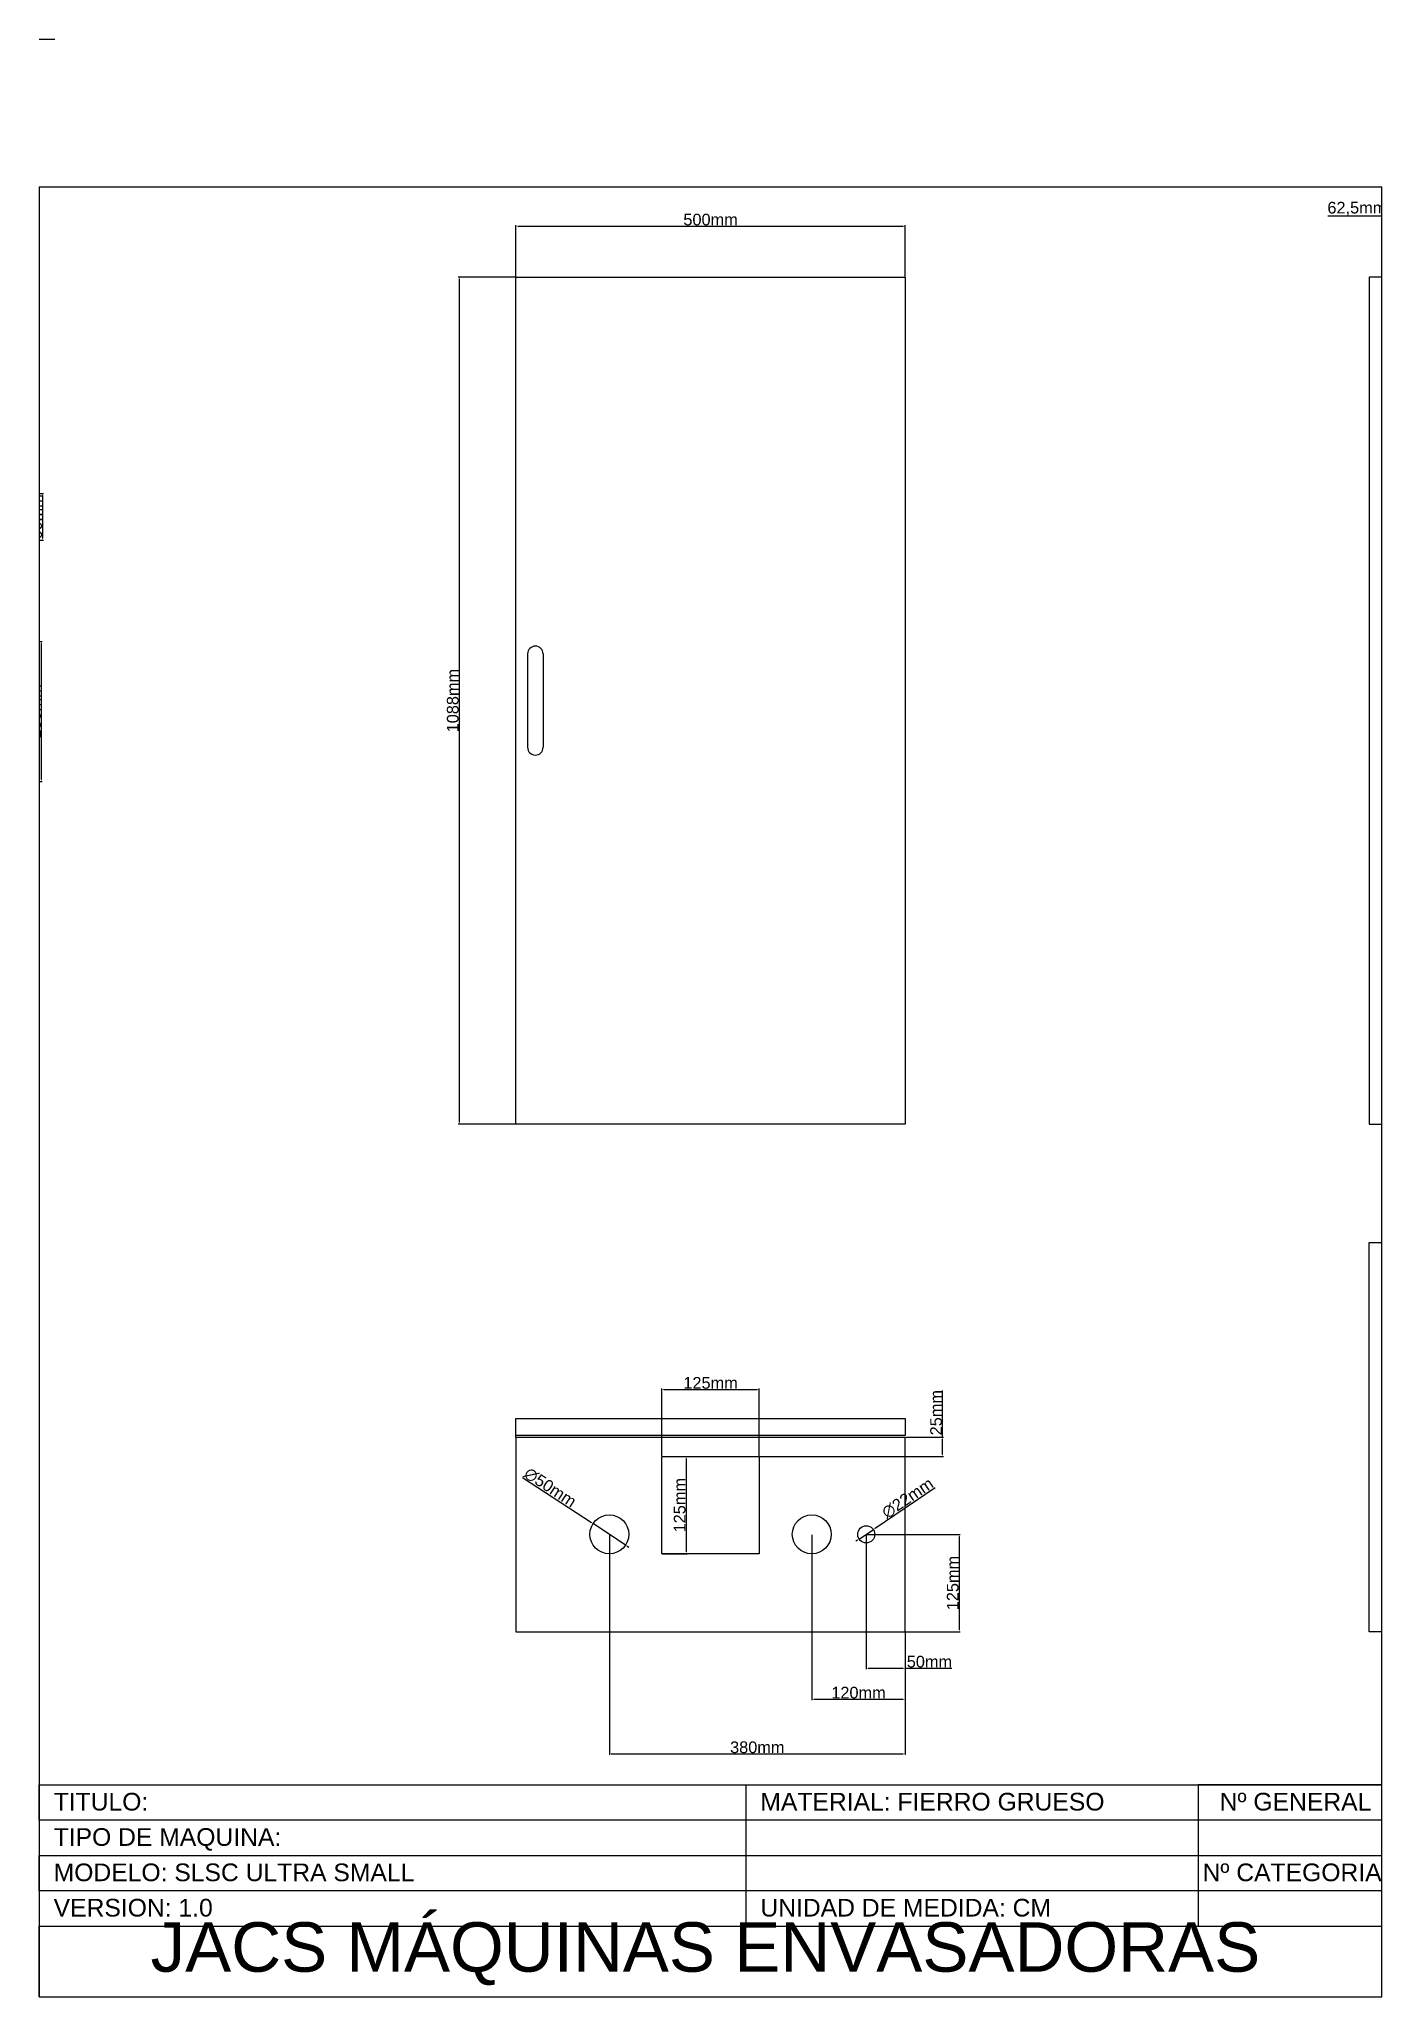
# Paper-space layout 'Layout1' of a CAD drawing. Header units: centimetres, sheet in millimetres. Extents: x 3 to 193, y 0 to 277.
# The model-space entities are those that its viewports show. They can reach past a viewport. Long polylines and large blocks are cut down to what shows.
import ezdxf

# ---------------------------------------------------------------- set-up
doc = ezdxf.new("R2010")
doc.units = ezdxf.units.CM
doc.header["$LTSCALE"] = 0.5
doc.styles.get("Standard").update_dxf_attribs({"font": 'arial.ttf'})
doc.dimstyles.new('ISO-25', dxfattribs={"dimtxt": 15, "dimasz": 2.5, "dimexe": 1.25, "dimexo": 0.625, "dimtad": 1, "dimtxsty": 'Standard', "dimcen": 2.5, "dimclrd": 1, "dimclre": 1, "dimadec": 0, "dimazin": 0, "dimtfac": 1, "dimtmove": 0, "dimatfit": 3, "dimfxl": 1, "dimarcsym": 0})

# ---------------------------------------------------------------- blocks, each defined once
blk = doc.blocks.new('*D135')
at = {"color": 1, "lineweight": -2, "transparency": 16777216}
for p, q in [((-17961.5, 7877.5), (-18038.8, 7877.5)), ((-17961.5, 7800), (-17961.5, 7878.7)), ((-17901.5, 7877.5), (-17959, 7877.5)), ((-17899, 7775), (-17899, 7878.7))]:
    blk.add_line(p, q, dxfattribs=at)
at = {"color": 1, "transparency": 16777216}
for points in [[(-17959, 7877.9), (-17959, 7877.1), (-17961.5, 7877.5)], [(-17901.5, 7877.9), (-17901.5, 7877.1), (-17899, 7877.5)]]:
    blk.add_solid(points, dxfattribs=at)
at = {"layer": 'Defpoints', "color": 0, "transparency": 16777216}
for p in [(-17961.5, 7877.5), (-17961.5, 7799.4), (-17899, 7774.4)]:
    blk.add_point(p, dxfattribs=at)
at = {"color": 0, "transparency": 16777216, "insert": (-18001.4, 7887.1), "char_height": 15, "attachment_point": 5}
blk.add_mtext('62,5mm', dxfattribs=at)
blk = doc.blocks.new('*D136')
at = {"color": 1, "lineweight": -2, "transparency": 16777216}
for p, q in [((-17961.5, 7800), (-17961.5, 7924.9)), ((-17959, 7923.7), (-17714, 7923.7)), ((-17711.5, 7800), (-17711.5, 7924.9))]:
    blk.add_line(p, q, dxfattribs=at)
at = {"color": 1, "transparency": 16777216}
for points in [[(-17959, 7924.1), (-17959, 7923.3), (-17961.5, 7923.7)], [(-17714, 7924.1), (-17714, 7923.3), (-17711.5, 7923.7)]]:
    blk.add_solid(points, dxfattribs=at)
at = {"layer": 'Defpoints', "color": 0, "transparency": 16777216}
for p in [(-17711.5, 7923.7), (-17961.5, 7799.4), (-17711.5, 7799.4)]:
    blk.add_point(p, dxfattribs=at)
at = {"color": 0, "transparency": 16777216, "insert": (-17836.5, 7932), "char_height": 15, "attachment_point": 5}
blk.add_mtext('250mm', dxfattribs=at)
blk = doc.blocks.new('*D140')
at = {"color": 1, "lineweight": -2, "transparency": 16777216}
for p, q in [((-19752, 7800), (-19752, 7965.2)), ((-19749.5, 7964), (-19732.5, 7964)), ((-19730, 7800), (-19730, 7965.2)), ((-19730, 7964), (-19670, 7964))]:
    blk.add_line(p, q, dxfattribs=at)
at = {"color": 1, "transparency": 16777216}
for points in [[(-19749.5, 7964.4), (-19749.5, 7963.6), (-19752, 7964)], [(-19732.5, 7964.4), (-19732.5, 7963.6), (-19730, 7964)]]:
    blk.add_solid(points, dxfattribs=at)
at = {"layer": 'Defpoints', "color": 0, "transparency": 16777216}
for p in [(-19730, 7964), (-19752, 7799.4), (-19730, 7799.4)]:
    blk.add_point(p, dxfattribs=at)
at = {"color": 0, "transparency": 16777216, "insert": (-19698.8, 7972.1), "char_height": 15, "attachment_point": 5}
blk.add_mtext('22mm', dxfattribs=at)
blk = doc.blocks.new('*D158')
at = {"color": 1, "lineweight": -2, "transparency": 16777216}
for p, q in [((-19788.4, 7521.4), (-19688.2, 7521.4)), ((-19689.4, 7518.9), (-19689.4, 7463.9)), ((-19788.4, 7461.4), (-19688.2, 7461.4))]:
    blk.add_line(p, q, dxfattribs=at)
at = {"color": 1, "transparency": 16777216}
for points in [[(-19689.9, 7518.9), (-19689, 7518.9), (-19689.4, 7521.4)], [(-19689.9, 7463.9), (-19689, 7463.9), (-19689.4, 7461.4)]]:
    blk.add_solid(points, dxfattribs=at)
at = {"layer": 'Defpoints', "color": 0, "transparency": 16777216}
for p in [(-19789, 7521.4), (-19789, 7461.4), (-19689.4, 7461.4)]:
    blk.add_point(p, dxfattribs=at)
at = {"color": 0, "transparency": 16777216, "insert": (-19697.7, 7491.4), "char_height": 15, "attachment_point": 5, "rotation": 90}
blk.add_mtext('60mm', dxfattribs=at)
blk = doc.blocks.new('*D159')
at = {"color": 1, "lineweight": -2, "transparency": 16777216}
for p, q in [((-19802.9, 7331.4), (-19689.8, 7331.4)), ((-19691.1, 7328.9), (-19691.1, 7153.9)), ((-19802.9, 7151.4), (-19689.8, 7151.4))]:
    blk.add_line(p, q, dxfattribs=at)
at = {"color": 1, "transparency": 16777216}
for points in [[(-19691.5, 7328.9), (-19690.7, 7328.9), (-19691.1, 7331.4)], [(-19691.5, 7153.9), (-19690.7, 7153.9), (-19691.1, 7151.4)]]:
    blk.add_solid(points, dxfattribs=at)
at = {"layer": 'Defpoints', "color": 0, "transparency": 16777216}
for p in [(-19803.5, 7331.4), (-19803.5, 7151.4), (-19691.1, 7151.4)]:
    blk.add_point(p, dxfattribs=at)
at = {"color": 0, "transparency": 16777216, "insert": (-19699.4, 7241.4), "char_height": 15, "attachment_point": 5, "rotation": 90}
blk.add_mtext('180mm', dxfattribs=at)
blk = doc.blocks.new('*D162')
at = {"color": 1, "lineweight": -2, "transparency": 16777216}
for p, q in [((-19081.5, 7800), (-19081.5, 7866)), ((-19079, 7864.8), (-18584, 7864.8)), ((-18581.5, 7800), (-18581.5, 7866))]:
    blk.add_line(p, q, dxfattribs=at)
at = {"color": 1, "transparency": 16777216}
for points in [[(-19079, 7865.2), (-19079, 7864.4), (-19081.5, 7864.8)], [(-18584, 7865.2), (-18584, 7864.4), (-18581.5, 7864.8)]]:
    blk.add_solid(points, dxfattribs=at)
at = {"layer": 'Defpoints', "color": 0, "transparency": 16777216}
for p in [(-18581.5, 7864.8), (-19081.5, 7799.4), (-18581.5, 7799.4)]:
    blk.add_point(p, dxfattribs=at)
at = {"color": 0, "transparency": 16777216, "insert": (-18831.5, 7873.1), "char_height": 15, "attachment_point": 5}
blk.add_mtext('500mm', dxfattribs=at)
blk = doc.blocks.new('*D163')
at = {"color": 1, "lineweight": -2, "transparency": 16777216}
for p, q in [((-19082.1, 7799.4), (-19155.6, 7799.4)), ((-19154.3, 7796.9), (-19154.3, 6713.9)), ((-19082.1, 6711.4), (-19155.6, 6711.4))]:
    blk.add_line(p, q, dxfattribs=at)
at = {"color": 1, "transparency": 16777216}
for points in [[(-19154.8, 7796.9), (-19153.9, 7796.9), (-19154.3, 7799.4)], [(-19154.8, 6713.9), (-19153.9, 6713.9), (-19154.3, 6711.4)]]:
    blk.add_solid(points, dxfattribs=at)
at = {"layer": 'Defpoints', "color": 0, "transparency": 16777216}
for p in [(-19081.5, 7799.4), (-19154.3, 6711.4), (-19081.5, 6711.4)]:
    blk.add_point(p, dxfattribs=at)
at = {"color": 0, "transparency": 16777216, "insert": (-19162.6, 7255.4), "char_height": 15, "attachment_point": 5, "rotation": 90}
blk.add_mtext('1088mm', dxfattribs=at)
blk = doc.blocks.new('*D188')
at = {"color": 1, "lineweight": -2, "transparency": 16777216}
for p, q in [((-18630.9, 6184.6), (-18510.9, 6184.6)), ((-18512.1, 6182.1), (-18512.1, 6062.1)), ((-18580.9, 6059.6), (-18510.9, 6059.6))]:
    blk.add_line(p, q, dxfattribs=at)
at = {"color": 1, "transparency": 16777216}
for points in [[(-18512.5, 6182.1), (-18511.7, 6182.1), (-18512.1, 6184.6)], [(-18512.5, 6062.1), (-18511.7, 6062.1), (-18512.1, 6059.6)]]:
    blk.add_solid(points, dxfattribs=at)
at = {"layer": 'Defpoints', "color": 0, "transparency": 16777216}
for p in [(-18631.5, 6184.6), (-18581.5, 6059.6), (-18512.1, 6059.6)]:
    blk.add_point(p, dxfattribs=at)
at = {"color": 0, "transparency": 16777216, "insert": (-18520.4, 6122.1), "char_height": 15, "attachment_point": 5, "rotation": 90}
blk.add_mtext('125mm', dxfattribs=at)
blk = doc.blocks.new('*D189')
at = {"color": 1, "lineweight": -2, "transparency": 16777216}
for p, q in [((-18631.5, 6184), (-18631.5, 6011.6)), ((-18581.5, 6059), (-18581.5, 6011.6)), ((-18629, 6012.8), (-18584, 6012.8)), ((-18581.5, 6012.8), (-18521.8, 6012.8))]:
    blk.add_line(p, q, dxfattribs=at)
at = {"color": 1, "transparency": 16777216}
for points in [[(-18629, 6013.3), (-18629, 6012.4), (-18631.5, 6012.8)], [(-18584, 6013.3), (-18584, 6012.4), (-18581.5, 6012.8)]]:
    blk.add_solid(points, dxfattribs=at)
at = {"layer": 'Defpoints', "color": 0, "transparency": 16777216}
for p in [(-18631.5, 6184.6), (-18581.5, 6059.6), (-18581.5, 6012.8)]:
    blk.add_point(p, dxfattribs=at)
at = {"color": 0, "transparency": 16777216, "insert": (-18550.4, 6021.1), "char_height": 15, "attachment_point": 5}
blk.add_mtext('50mm', dxfattribs=at)
blk = doc.blocks.new('*D190')
at = {"color": 1, "lineweight": -2, "transparency": 16777216}
for p, q in [((-18701.5, 6184), (-18701.5, 5971.7)), ((-18581.5, 6059), (-18581.5, 5971.7)), ((-18699, 5973), (-18584, 5973))]:
    blk.add_line(p, q, dxfattribs=at)
at = {"color": 1, "transparency": 16777216}
for points in [[(-18699, 5973.4), (-18699, 5972.6), (-18701.5, 5973)], [(-18584, 5973.4), (-18584, 5972.6), (-18581.5, 5973)]]:
    blk.add_solid(points, dxfattribs=at)
at = {"layer": 'Defpoints', "color": 0, "transparency": 16777216}
for p in [(-18701.5, 6184.6), (-18581.5, 6059.6), (-18581.5, 5973)]:
    blk.add_point(p, dxfattribs=at)
at = {"color": 0, "transparency": 16777216, "insert": (-18641.5, 5981.3), "char_height": 15, "attachment_point": 5}
blk.add_mtext('120mm', dxfattribs=at)
blk = doc.blocks.new('*D191')
at = {"color": 1, "lineweight": -2, "transparency": 16777216}
for p, q in [((-18961.5, 6184), (-18961.5, 5901.5)), ((-18581.5, 6059), (-18581.5, 5901.5)), ((-18959, 5902.8), (-18584, 5902.8))]:
    blk.add_line(p, q, dxfattribs=at)
at = {"color": 1, "transparency": 16777216}
for points in [[(-18959, 5903.2), (-18959, 5902.4), (-18961.5, 5902.8)], [(-18584, 5903.2), (-18584, 5902.4), (-18581.5, 5902.8)]]:
    blk.add_solid(points, dxfattribs=at)
at = {"layer": 'Defpoints', "color": 0, "transparency": 16777216}
for p in [(-18961.5, 6184.6), (-18581.5, 6059.6), (-18581.5, 5902.8)]:
    blk.add_point(p, dxfattribs=at)
at = {"color": 0, "transparency": 16777216, "insert": (-18771.5, 5911.1), "char_height": 15, "attachment_point": 5}
blk.add_mtext('380mm', dxfattribs=at)
blk = doc.blocks.new('*D192')
at = {"color": 1, "lineweight": -2, "transparency": 16777216}
for p, q in [((-19073, 6257.8), (-18984.5, 6199.7)), ((-18940.6, 6170.9), (-18982.4, 6198.4)), ((-18938.5, 6169.6), (-18936.4, 6168.2))]:
    blk.add_line(p, q, dxfattribs=at)
at = {"color": 1, "transparency": 16777216}
for points in [[(-18984.3, 6200.1), (-18984.7, 6199.4), (-18982.4, 6198.4)], [(-18938.3, 6169.9), (-18938.8, 6169.2), (-18940.6, 6170.9)]]:
    blk.add_solid(points, dxfattribs=at)
at = {"layer": 'Defpoints', "color": 0, "transparency": 16777216}
for p in [(-18982.4, 6198.4), (-18940.6, 6170.9)]:
    blk.add_point(p, dxfattribs=at)
at = {"color": 0, "transparency": 16777216, "insert": (-19037.5, 6244.9), "char_height": 15, "attachment_point": 5, "rotation": 326.7411}
blk.add_mtext('∅50mm', dxfattribs=at)
blk = doc.blocks.new('*D193')
at = {"color": 1, "lineweight": -2, "transparency": 16777216}
for p, q in [((-18543.1, 6244.5), (-18620.3, 6192.2)), ((-18640.6, 6178.5), (-18622.4, 6190.8)), ((-18642.7, 6177.1), (-18644.8, 6175.7))]:
    blk.add_line(p, q, dxfattribs=at)
at = {"color": 1, "transparency": 16777216}
for points in [[(-18620.6, 6192.6), (-18620.1, 6191.9), (-18622.4, 6190.8)], [(-18642.9, 6177.4), (-18642.5, 6176.7), (-18640.6, 6178.5)]]:
    blk.add_solid(points, dxfattribs=at)
at = {"layer": 'Defpoints', "color": 0, "transparency": 16777216}
for p in [(-18622.4, 6190.8), (-18640.6, 6178.5)]:
    blk.add_point(p, dxfattribs=at)
at = {"color": 0, "transparency": 16777216, "insert": (-18578.4, 6231.1), "char_height": 15, "attachment_point": 5, "rotation": 34.0958}
blk.add_mtext('∅22mm', dxfattribs=at)
blk = doc.blocks.new('*D223')
at = {"color": 1, "lineweight": -2, "transparency": 16777216}
for p, q in [((-18533.5, 6309.6), (-18533.5, 6369.6)), ((-18580.9, 6309.6), (-18532.3, 6309.6)), ((-18533.5, 6287.1), (-18533.5, 6307.1)), ((-18768.4, 6284.6), (-18532.3, 6284.6))]:
    blk.add_line(p, q, dxfattribs=at)
at = {"color": 1, "transparency": 16777216}
for points in [[(-18533.9, 6307.1), (-18533.1, 6307.1), (-18533.5, 6309.6)], [(-18533.9, 6287.1), (-18533.1, 6287.1), (-18533.5, 6284.6)]]:
    blk.add_solid(points, dxfattribs=at)
at = {"layer": 'Defpoints', "color": 0, "transparency": 16777216}
for p in [(-18581.5, 6309.6), (-18533.5, 6309.6), (-18769, 6284.6)]:
    blk.add_point(p, dxfattribs=at)
at = {"color": 0, "transparency": 16777216, "insert": (-18541.8, 6340.9), "char_height": 15, "attachment_point": 5, "rotation": 90}
blk.add_mtext('25mm', dxfattribs=at)
blk = doc.blocks.new('*D224')
at = {"color": 1, "lineweight": -2, "transparency": 16777216}
for p, q in [((-18894, 6285.3), (-18894, 6372.1)), ((-18891.5, 6370.8), (-18771.5, 6370.8)), ((-18769, 6285.3), (-18769, 6372.1))]:
    blk.add_line(p, q, dxfattribs=at)
at = {"color": 1, "transparency": 16777216}
for points in [[(-18891.5, 6371.3), (-18891.5, 6370.4), (-18894, 6370.8)], [(-18771.5, 6371.3), (-18771.5, 6370.4), (-18769, 6370.8)]]:
    blk.add_solid(points, dxfattribs=at)
at = {"layer": 'Defpoints', "color": 0, "transparency": 16777216}
for p in [(-18769, 6370.8), (-18894, 6284.6), (-18769, 6284.6)]:
    blk.add_point(p, dxfattribs=at)
at = {"color": 0, "transparency": 16777216, "insert": (-18831.5, 6379.1), "char_height": 15, "attachment_point": 5}
blk.add_mtext('125mm', dxfattribs=at)
blk = doc.blocks.new('*D225')
at = {"color": 1, "lineweight": -2, "transparency": 16777216}
for p, q in [((-18893.4, 6284.6), (-18861.6, 6284.6)), ((-18862.9, 6282.1), (-18862.9, 6162.1)), ((-18893.4, 6159.6), (-18861.6, 6159.6))]:
    blk.add_line(p, q, dxfattribs=at)
at = {"color": 1, "transparency": 16777216}
for points in [[(-18863.3, 6282.1), (-18862.4, 6282.1), (-18862.9, 6284.6)], [(-18863.3, 6162.1), (-18862.4, 6162.1), (-18862.9, 6159.6)]]:
    blk.add_solid(points, dxfattribs=at)
at = {"layer": 'Defpoints', "color": 0, "transparency": 16777216}
for p in [(-18894, 6284.6), (-18894, 6159.6), (-18862.9, 6159.6)]:
    blk.add_point(p, dxfattribs=at)
at = {"color": 0, "transparency": 16777216, "insert": (-18871.1, 6222.1), "char_height": 15, "attachment_point": 5, "rotation": 90}
blk.add_mtext('125mm', dxfattribs=at)

msp = doc.modelspace()

# ---------------------------------------------------------------- linework, layer by layer
for p, q in [((-19081.521, 7799.41), (-18634.021, 7799.41)), ((-19081.521, 6711.41), (-19081.521, 7799.41)), ((-19081.521, 7799.41), (-18581.521, 7799.41)), ((-18581.521, 7799.41), (-18581.521, 6711.41)), ((-17963.515, 7799.41), (-17985.515, 7799.41)), ((-17985.515, 7799.41), (-17985.515, 6711.41)), ((-17961.515, 7799.41), (-17963.515, 7799.41)), ((-17963.515, 6711.41), (-17963.515, 7799.41)), ((-17961.515, 6711.41), (-17961.515, 7799.41)), ((-17961.515, 7799.41), (-17711.515, 7799.41)), ((-19066.521, 7315.41), (-19066.521, 7195.41)), ((-19046.521, 7315.41), (-19046.521, 7195.41)), ((-18581.521, 6711.41), (-19081.521, 6711.41)), ((-17985.515, 6711.41), (-17963.515, 6711.41)), ((-17961.515, 6711.41), (-17963.515, 6711.41)), ((-17711.515, 6711.41), (-17961.515, 6711.41)), ((-17985.515, 6059.644), (-17985.515, 6559.644)), ((-17985.515, 6559.644), (-17963.515, 6559.644)), ((-17963.515, 6559.644), (-17963.515, 6059.644)), ((-17961.515, 6059.644), (-17961.515, 6559.644)), ((-17711.515, 6559.644), (-17961.515, 6559.644)), ((-19081.521, 6311.644), (-19081.521, 6333.644)), ((-19081.521, 6333.644), (-18581.521, 6333.644)), ((-19081.521, 6309.644), (-19081.521, 6311.644)), ((-18581.521, 6311.644), (-19081.521, 6311.644)), ((-18581.521, 6333.644), (-18581.521, 6311.644)), ((-19081.521, 6309.644), (-18581.521, 6309.644)), ((-19081.521, 6309.644), (-19081.521, 6059.644)), ((-18581.521, 6059.644), (-18581.521, 6309.644)), ((-18894.021, 6284.644), (-18769.021, 6284.644)), ((-18894.021, 6159.644), (-18894.021, 6284.644)), ((-18769.021, 6284.644), (-18769.021, 6159.644)), ((-18581.521, 6134.644), (-18581.521, 6184.644)), ((-18769.021, 6159.644), (-18894.021, 6159.644)), ((-19081.521, 6059.644), (-18581.521, 6059.644)), ((-17963.515, 6059.644), (-17985.515, 6059.644)), ((-17961.515, 6059.644), (-17963.515, 6059.644)), ((-17961.515, 6059.644), (-17711.515, 6059.644))]:
    msp.add_line(p, q)
for centre, radius in [((-18961.521, 6184.644), 25), ((-18701.521, 6184.644), 25), ((-18631.521, 6184.644), 11)]:
    msp.add_circle(centre, radius)
for centre, start, end in [((-19056.521, 7315.41), 0, 180), ((-19056.521, 7195.41), 180, 0)]:
    msp.add_arc(centre, 10, start, end)

# ---------------------------------------------------------------- dimensions: what is measured, and where the dimension line sits
for base, p1, p2, picture, middle in [((-19730.027, 7963.972), (-19752.027, 7799.41), (-19730.027, 7799.41), '*D140', (-19698.775, 7972.128)), ((-17711.515, 7923.668), (-17961.515, 7799.41), (-17711.515, 7799.41), '*D136', (-17836.515, 7931.951)), ((-17961.515, 7877.484), (-17899.015, 7774.41), (-17961.515, 7799.41), '*D135', (-18001.418, 7887.123)), ((-18769.021, 6370.85), (-18894.021, 6284.644), (-18769.021, 6284.644), '*D224', (-18831.521, 6379.133)), ((-18581.521, 5902.77), (-18961.521, 6184.644), (-18581.521, 6059.644), '*D191', (-18771.521, 5911.059)), ((-18581.521, 5972.98), (-18701.521, 6184.644), (-18581.521, 6059.644), '*D190', (-18641.521, 5981.263)), ((-18581.521, 6012.845), (-18631.521, 6184.644), (-18581.521, 6059.644), '*D189', (-18550.396, 6021.128))]:
    dim = msp.add_linear_dim(base=base, p1=p1, p2=p2, dimstyle='ISO-25', override={"dimpost": 'mm'})
    dim.commit()
    dim.dimension.update_dxf_attribs({"geometry": picture, "text_midpoint": middle})
dim = msp.add_linear_dim(base=(-18581.521, 7864.782), p1=(-19081.521, 7799.41), p2=(-18581.521, 7799.41), dimstyle='ISO-25', override={"dimpost": 'mm'})
dim.commit()
dim.dimension.update_dxf_attribs({"geometry": '*D162', "text_midpoint": (-18831.521, 7864.782), "dimtype": 160})
for base, p1, p2, picture, middle in [((-19154.345, 6711.41), (-19081.521, 7799.41), (-19081.521, 6711.41), '*D163', (-19162.629, 7255.41)), ((-19689.442, 7461.41), (-19789.027, 7521.41), (-19789.027, 7461.41), '*D158', (-19697.726, 7491.41)), ((-19691.085, 7151.41), (-19803.527, 7331.41), (-19803.527, 7151.41), '*D159', (-19699.368, 7241.41)), ((-18533.504, 6309.644), (-18769.021, 6284.644), (-18581.521, 6309.644), '*D223', (-18541.787, 6340.897)), ((-18862.861, 6159.644), (-18894.021, 6284.644), (-18894.021, 6159.644), '*D225', (-18871.144, 6222.144)), ((-18512.13, 6059.644), (-18631.521, 6184.644), (-18581.521, 6059.644), '*D188', (-18520.414, 6122.144))]:
    dim = msp.add_linear_dim(base=base, p1=p1, p2=p2, angle=90, dimstyle='ISO-25', override={"dimpost": 'mm'})
    dim.commit()
    dim.dimension.update_dxf_attribs({"geometry": picture, "text_midpoint": middle})
for p1, p2, picture, middle in [((-18940.616, 6170.934), (-18982.426, 6198.355), '*D192', (-19042.254, 6237.593)), ((-18640.63, 6178.478), (-18622.412, 6190.811), '*D193', (-18573.514, 6223.912))]:
    dim = msp.add_diameter_dim_2p(p1=p1, p2=p2, dimstyle='ISO-25', override={"dimpost": 'mm'})
    dim.commit()
    dim.dimension.update_dxf_attribs({"geometry": picture, "text_midpoint": middle, "dimtype": 163})

psp = doc.layouts.get("Layout1")

# ---------------------------------------------------------------- linework, layer by layer
for p, q in [((3.11, 276.94), (5.31, 276.94)), ((3.11, 256.06), (3.11, -0.06)), ((3.11, 256.06), (193.11, 256.06)), ((193.11, -0.06), (193.11, 256.06)), ((3.11, 24.94), (3.11, 29.94)), ((3.11, 29.94), (193.11, 29.94)), ((3.11, 29.94), (103.11, 29.94)), ((103.11, 29.94), (103.11, 9.94)), ((193.11, 29.94), (167.11, 29.94)), ((167.11, 29.94), (167.11, 9.94)), ((193.11, 29.94), (168.11, 29.94)), ((193.11, 24.94), (3.11, 24.94)), ((193.11, 19.94), (193.11, 24.94)), ((3.11, 14.94), (3.11, 19.94)), ((3.11, 19.94), (193.11, 19.94)), ((193.11, 14.94), (3.11, 14.94)), ((193.11, 9.94), (193.11, 14.94)), ((3.11, -0.06), (3.11, 9.94)), ((3.11, 9.94), (193.11, 9.94)), ((3.11, -0.06), (193.11, -0.06))]:
    psp.add_line(p, q)

# ---------------------------------------------------------------- texts
at = {"attachment_point": 1}
for s, width, insert, char_height in [('TITULO: ', 100, (5.16, 28.81), 2.5), ('MATERIAL: FIERRO GRUESO', 100, (105.16, 28.81), 2.5), ('Nº GENERAL', 100, (170.16, 28.81), 2.5), ('TIPO DE MAQUINA: ', 100, (5.16, 23.81), 2.5), ('MODELO: SLSC ULTRA SMALL', 100, (5.16, 18.81), 2.5), ('Nº CATEGORIA', 100, (167.74, 18.81), 2.5), ('VERSION: 1.0', 100, (5.16, 13.81), 2.5), ('    JACS MÁQUINAS ENVASADORAS', 186.3441, (8.01, 10.5), 7), ('UNIDAD DE MEDIDA: CM', 100, (105.16, 13.81), 2.5)]:
    psp.add_mtext_dynamic_manual_height_columns(s, width=width, gutter_width=12.5, heights=[0], dxfattribs=dict(at, insert=insert, char_height=char_height))

# ---------------------------------------------------------------- viewports
at = {"layer": '0', "view_target_point": (-247.019, -525.705)}
psp.add_viewport(center=(98.11, 143), size=(190, 226.121), view_center_point=(-18584.541, 7414.847), view_height=2052.4019, dxfattribs=at)

doc.saveas('drawing.dxf')
